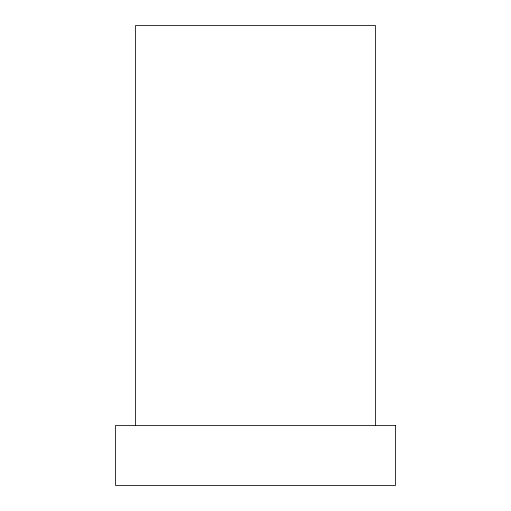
<?xml version="1.0" encoding="UTF-8"?>
<svg xmlns="http://www.w3.org/2000/svg" width="511" height="511" viewBox="0 0 511 511"><rect width="100%" height="100%" fill="white"/><g stroke="black" fill="none" stroke-linecap="round" stroke-linejoin="round"><path stroke-width="0.77" d="M375.476 425.465L375.476 25.55L135.524 25.55L135.524 425.465M395.469 425.465L115.531 425.465L115.531 485.45L395.469 485.45L395.469 425.465"/></g></svg>
